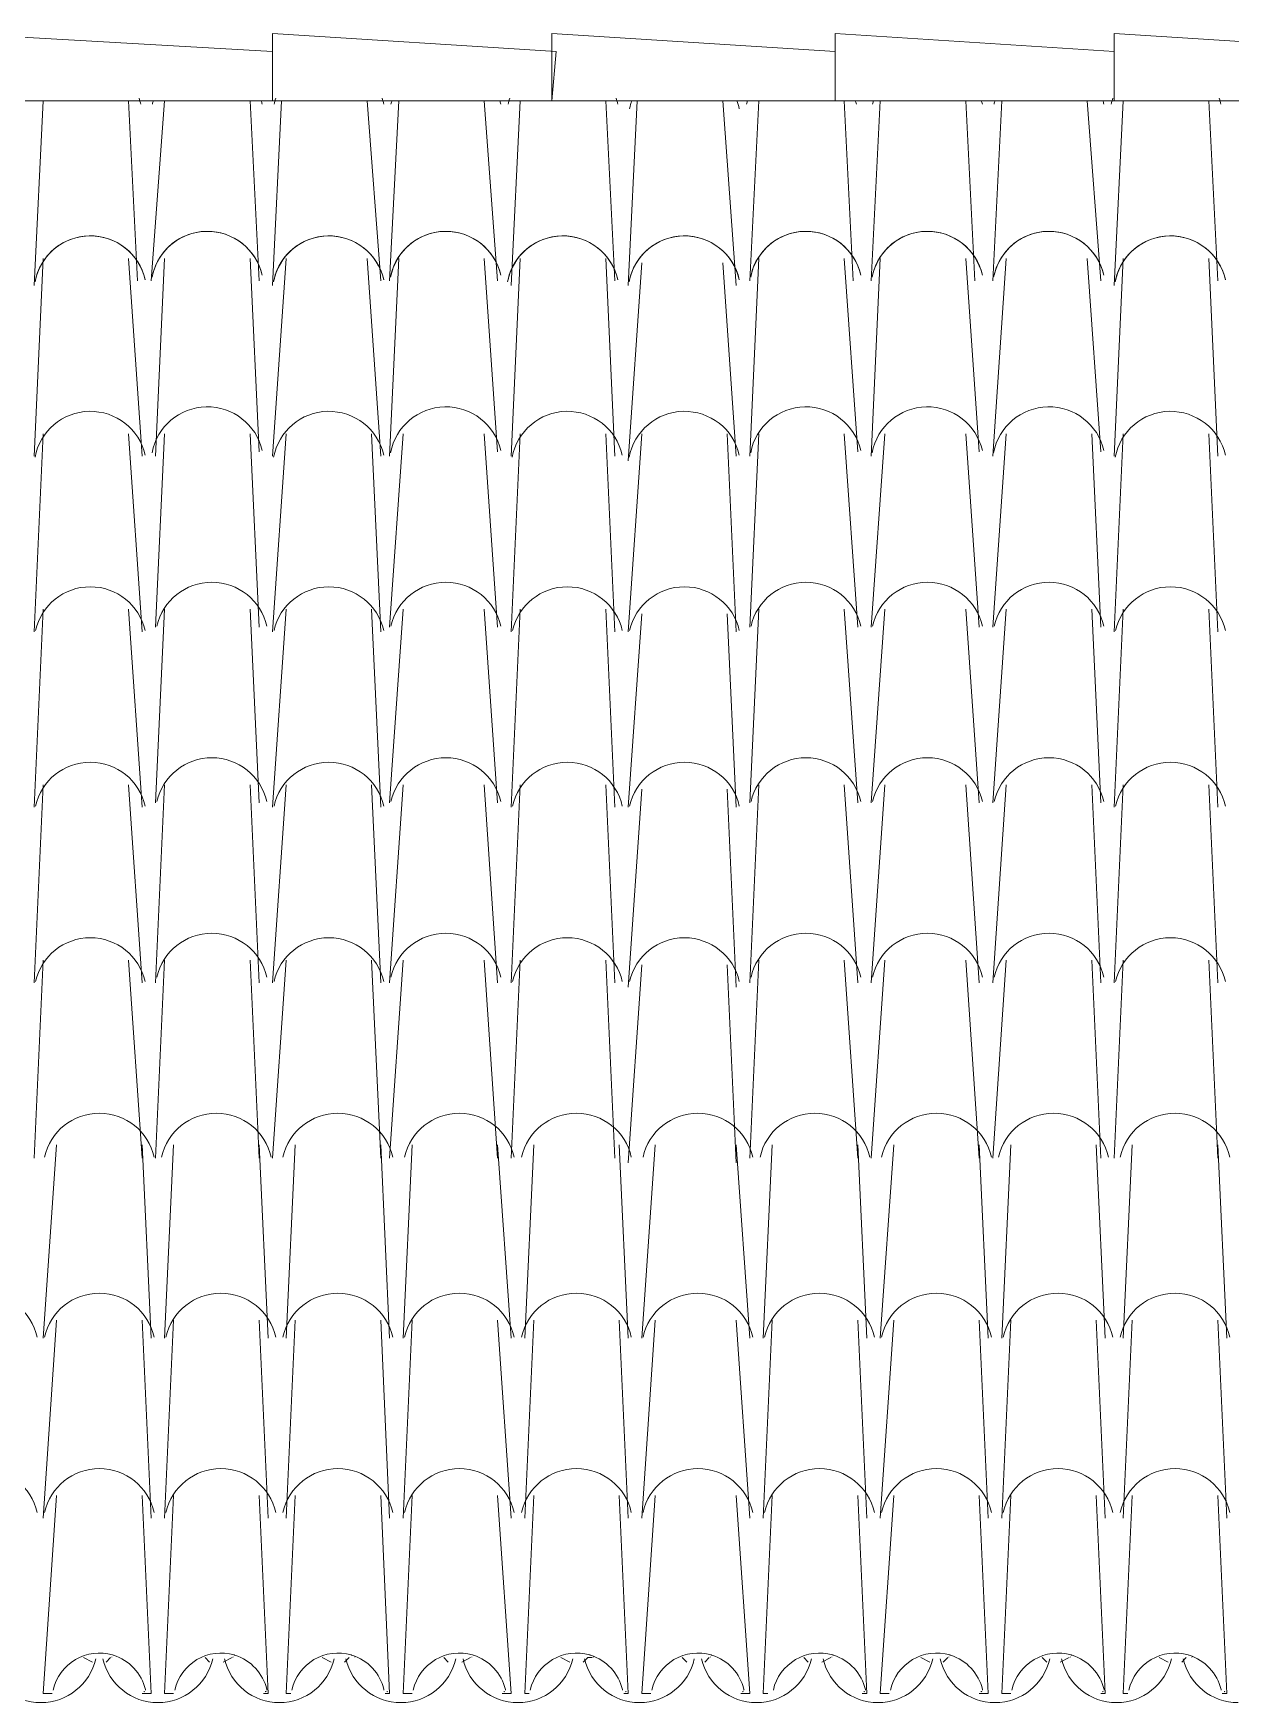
# Model space of a CAD drawing. Header units: millimetres. Extents: x -84160 to -61260, y -8771 to -3734.
# Drawn here: x -73826 to -72131, y -6098 to -3734 of the extents above; entities that cross this region are included whole.
import ezdxf

# ---------------------------------------------------------------- set-up
doc = ezdxf.new("R2010")
doc.units = ezdxf.units.MM
doc.layers.add('A-COB-___-___-EXI', color=250, linetype='Continuous', lineweight=25)

msp = doc.modelspace()

# ---------------------------------------------------------------- linework, layer by layer
at = {"layer": 'A-COB-___-___-EXI', "color": 28, "lineweight": 15}
for p, q in [((-73824.6, -4091), (-73811.9, -3829.7)), ((-73678.1, -4084.6), (-73690.8, -3829.7)), ((-73659, -4084.6), (-73639.9, -3829.7)), ((-73506, -4084.6), (-73518.8, -3829.7)), ((-73486.9, -4091), (-73474.2, -3829.7)), ((-73334, -4084.6), (-73353.1, -3829.7)), ((-73321.3, -4084.6), (-73308.5, -3829.7)), ((-73168.4, -4084.6), (-73187.5, -3829.7)), ((-73149.2, -4091), (-73136.5, -3829.7)), ((-73002.7, -4084.6), (-73015.4, -3829.7)), ((-72983.6, -4091), (-72970.8, -3829.7)), ((-72830.7, -4091), (-72849.8, -3829.7)), ((-72811.5, -4084.6), (-72798.8, -3829.7)), ((-72665, -4084.6), (-72677.7, -3829.7)), ((-72639.5, -4084.6), (-72626.8, -3829.7)), ((-72493, -4084.6), (-72505.7, -3829.7)), ((-72467.5, -4084.6), (-72454.7, -3829.7)), ((-72314.6, -4084.6), (-72333.7, -3829.7)), ((-72295.4, -4091), (-72282.7, -3829.7)), ((-72148.9, -4084.6), (-72161.6, -3829.7)), ((-73824.6, -4333.1), (-73811.9, -4052.8)), ((-73671.7, -4333.1), (-73690.8, -4052.8)), ((-73652.6, -4333.1), (-73639.9, -4052.8)), ((-73506, -4326.7), (-73518.8, -4052.8)), ((-73486.9, -4333.1), (-73467.8, -4052.8)), ((-73334, -4333.1), (-73353.1, -4052.8)), ((-73321.3, -4333.1), (-73308.5, -4052.8)), ((-73168.4, -4326.7), (-73187.5, -4052.8)), ((-73149.2, -4333.1), (-73136.5, -4052.8)), ((-73002.7, -4333.1), (-73015.4, -4052.8)), ((-72983.6, -4339.5), (-72964.5, -4059.1)), ((-72830.7, -4333.1), (-72849.8, -4059.1)), ((-72811.5, -4333.1), (-72798.8, -4052.8)), ((-72658.6, -4326.7), (-72677.7, -4052.8)), ((-72639.5, -4333.1), (-72626.8, -4052.8)), ((-72486.6, -4326.7), (-72505.7, -4052.8)), ((-72467.5, -4333.1), (-72448.4, -4052.8)), ((-72314.6, -4326.7), (-72333.7, -4052.8)), ((-72295.4, -4333.1), (-72282.7, -4052.8)), ((-72148.9, -4333.1), (-72161.6, -4052.8)), ((-73824.6, -4581.6), (-73811.9, -4301.2)), ((-73671.7, -4581.6), (-73690.8, -4301.2)), ((-73652.6, -4575.2), (-73639.9, -4301.2)), ((-73506, -4575.2), (-73518.8, -4301.2)), ((-73486.9, -4581.6), (-73467.8, -4301.2)), ((-73334, -4581.6), (-73346.8, -4301.2)), ((-73321.3, -4575.2), (-73302.2, -4301.2)), ((-73168.4, -4575.2), (-73187.5, -4301.2)), ((-73149.2, -4581.6), (-73136.5, -4301.2)), ((-73002.7, -4581.6), (-73015.4, -4301.2)), ((-72983.6, -4581.6), (-72964.5, -4301.2)), ((-72830.7, -4581.6), (-72843.4, -4301.2)), ((-72811.5, -4575.2), (-72798.8, -4301.2)), ((-72658.6, -4575.2), (-72677.7, -4301.2)), ((-72639.5, -4575.2), (-72620.4, -4301.2)), ((-72486.6, -4575.2), (-72505.7, -4301.2)), ((-72467.5, -4575.2), (-72448.4, -4301.2)), ((-72314.6, -4575.2), (-72327.3, -4301.2)), ((-72295.4, -4581.6), (-72282.7, -4301.2)), ((-72148.9, -4581.6), (-72161.6, -4301.2)), ((-73824.6, -4830.1), (-73811.9, -4549.7)), ((-73671.7, -4830.1), (-73690.8, -4549.7)), ((-73652.6, -4823.7), (-73639.9, -4549.7)), ((-73506, -4823.7), (-73518.8, -4549.7)), ((-73486.9, -4830.1), (-73467.8, -4549.7)), ((-73334, -4830.1), (-73346.8, -4549.7)), ((-73321.3, -4823.7), (-73302.2, -4549.7)), ((-73168.4, -4823.7), (-73187.5, -4549.7)), ((-73149.2, -4830.1), (-73136.5, -4549.7)), ((-73002.7, -4830.1), (-73015.4, -4549.7)), ((-72983.6, -4830.1), (-72964.5, -4556.1)), ((-72830.7, -4830.1), (-72843.4, -4556.1)), ((-72811.5, -4823.7), (-72798.8, -4549.7)), ((-72658.6, -4823.7), (-72677.7, -4549.7)), ((-72639.5, -4823.7), (-72620.4, -4549.7)), ((-72486.6, -4823.7), (-72505.7, -4549.7)), ((-72467.5, -4823.7), (-72448.4, -4549.7)), ((-72314.6, -4823.7), (-72327.3, -4549.7)), ((-72295.4, -4830.1), (-72282.7, -4549.7)), ((-72148.9, -4830.1), (-72161.6, -4549.7)), ((-73824.6, -5078.6), (-73811.9, -4798.2)), ((-73671.7, -5078.6), (-73690.8, -4798.2)), ((-73652.6, -5078.6), (-73639.9, -4798.2)), ((-73506, -5078.6), (-73518.8, -4798.2)), ((-73486.9, -5078.6), (-73467.8, -4798.2)), ((-73334, -5078.6), (-73346.8, -4798.2)), ((-73321.3, -5078.6), (-73302.2, -4798.2)), ((-73168.4, -5078.6), (-73187.5, -4798.2)), ((-73149.2, -5078.6), (-73136.5, -4798.2)), ((-73002.7, -5078.6), (-73015.4, -4798.2)), ((-72811.5, -5078.6), (-72798.8, -4798.2)), ((-72658.6, -5078.6), (-72677.7, -4798.2)), ((-72639.5, -5078.6), (-72620.4, -4798.2)), ((-72486.6, -5078.6), (-72505.7, -4798.2)), ((-72467.5, -5078.6), (-72448.4, -4798.2)), ((-72314.6, -5078.6), (-72327.3, -4798.2)), ((-72295.4, -5078.6), (-72282.7, -4798.2)), ((-72148.9, -5078.6), (-72161.6, -4798.2)), ((-72983.6, -5085), (-72964.5, -4804.6)), ((-72830.7, -5085), (-72843.4, -4804.6)), ((-73824.6, -5327.1), (-73811.9, -5046.7)), ((-73671.7, -5327.1), (-73690.8, -5046.7)), ((-73652.6, -5327.1), (-73639.9, -5046.7)), ((-73506, -5327.1), (-73518.8, -5046.7)), ((-73486.9, -5327.1), (-73467.8, -5046.7)), ((-73334, -5327.1), (-73346.8, -5046.7)), ((-73321.3, -5327.1), (-73302.2, -5046.7)), ((-73168.4, -5327.1), (-73187.5, -5046.7)), ((-73149.2, -5327.1), (-73136.5, -5046.7)), ((-73002.7, -5327.1), (-73015.4, -5046.7)), ((-72983.6, -5333.4), (-72964.5, -5053.1)), ((-72830.7, -5333.4), (-72843.4, -5053.1)), ((-72811.5, -5327.1), (-72798.8, -5046.7)), ((-72658.6, -5327.1), (-72677.7, -5046.7)), ((-72639.5, -5327.1), (-72620.4, -5046.7)), ((-72486.6, -5327.1), (-72505.7, -5046.7)), ((-72467.5, -5327.1), (-72448.4, -5046.7)), ((-72314.6, -5327.1), (-72327.3, -5046.7)), ((-72295.4, -5327.1), (-72282.7, -5046.7)), ((-72148.9, -5327.1), (-72161.6, -5046.7)), ((-73811.9, -5581.9), (-73792.8, -5308)), ((-73659, -5581.9), (-73671.7, -5308)), ((-73639.9, -5581.9), (-73627.1, -5308)), ((-73493.3, -5581.9), (-73506, -5308)), ((-73467.8, -5581.9), (-73455.1, -5308)), ((-73321.3, -5581.9), (-73334, -5308)), ((-73302.2, -5581.9), (-73289.4, -5308)), ((-73149.2, -5581.9), (-73168.4, -5308)), ((-73130.1, -5581.9), (-73117.4, -5308)), ((-72983.6, -5581.9), (-72996.3, -5308)), ((-72964.5, -5581.9), (-72945.3, -5308)), ((-72811.5, -5581.9), (-72830.7, -5308)), ((-72792.4, -5581.9), (-72779.7, -5308)), ((-72645.9, -5581.9), (-72658.6, -5308)), ((-72626.8, -5581.9), (-72607.7, -5308)), ((-72473.8, -5581.9), (-72486.6, -5308)), ((-72454.7, -5581.9), (-72442, -5308)), ((-72308.2, -5581.9), (-72320.9, -5308)), ((-72282.7, -5581.9), (-72270, -5308)), ((-72136.2, -5581.9), (-72148.9, -5308)), ((-73811.9, -5836.8), (-73792.8, -5556.4)), ((-73659, -5836.8), (-73671.7, -5556.4)), ((-73639.9, -5836.8), (-73627.1, -5556.4)), ((-73493.3, -5836.8), (-73506, -5556.4)), ((-73467.8, -5836.8), (-73455.1, -5556.4)), ((-73321.3, -5836.8), (-73334, -5556.4)), ((-73302.2, -5836.8), (-73289.4, -5556.4)), ((-73149.2, -5836.8), (-73168.4, -5556.4)), ((-73130.1, -5836.8), (-73117.4, -5556.4)), ((-72983.6, -5836.8), (-72996.3, -5556.4)), ((-72964.5, -5836.8), (-72945.3, -5556.4)), ((-72811.5, -5836.8), (-72830.7, -5556.4)), ((-72792.4, -5836.8), (-72779.7, -5556.4)), ((-72645.9, -5836.8), (-72658.6, -5556.4)), ((-72626.8, -5836.8), (-72607.7, -5556.4)), ((-72473.8, -5836.8), (-72486.6, -5556.4)), ((-72454.7, -5836.8), (-72442, -5556.4)), ((-72308.2, -5836.8), (-72320.9, -5556.4)), ((-72282.7, -5836.8), (-72270, -5556.4)), ((-72136.2, -5836.8), (-72148.9, -5556.4)), ((-73741.8, -6040.7), (-73754.5, -6034.3)), ((-73716.3, -6034.3), (-73722.7, -6040.7)), ((-73576.1, -6040.7), (-73582.5, -6034.3)), ((-73544.3, -6034.3), (-73557, -6040.7)), ((-73404.1, -6040.7), (-73416.8, -6034.3)), ((-73378.6, -6034.3), (-73385, -6040.7)), ((-73238.4, -6040.7), (-73244.8, -6034.3)), ((-73206.6, -6034.3), (-73219.3, -6040.7)), ((-73066.4, -6040.7), (-73079.1, -6034.3)), ((-72900.7, -6040.7), (-72907.1, -6034.3)), ((-72868.9, -6034.3), (-72875.3, -6040.7)), ((-72728.7, -6040.7), (-72735.1, -6034.3)), ((-72696.9, -6034.3), (-72709.6, -6040.7)), ((-72556.7, -6040.7), (-72569.4, -6034.3)), ((-72531.2, -6034.3), (-72537.6, -6040.7)), ((-72391, -6040.7), (-72397.4, -6034.3)), ((-72359.2, -6034.3), (-72371.9, -6040.7)), ((-72219, -6040.7), (-72231.7, -6034.3)), ((-72193.5, -6034.3), (-72199.9, -6040.7))]:
    msp.add_line(p, q, dxfattribs=at)
at = {"layer": 'A-COB-___-___-EXI', "color": 28, "lineweight": 15, "flags": 128}
for points in [[(-75188.1, -3734.2), (-75175.4, -3829.7), (-69906.1, -3829.7), (-66605.6, -5295.2), (-66567.4, -5199.6), (-66962.4, -5065.8)], [(-73932.9, -3829.7), (-73932.9, -3734.2), (-73486.9, -3759.7)], [(-73486.9, -3829.7), (-73486.9, -3734.2), (-73085.5, -3759.7), (-73091.9, -3829.7), (-73091.9, -3734.2), (-72690.5, -3759.7)], [(-72690.5, -3829.7), (-72690.5, -3734.2), (-72295.4, -3759.7)], [(-72295.4, -3829.7), (-72295.4, -3734.2), (-71894, -3759.7)], [(-73799.1, -6085.3), (-73811.9, -6085.3), (-73792.8, -5804.9)], [(-73671.7, -5804.9), (-73659, -6085.3), (-73665.3, -6085.3), (-73671.7, -6085.3)], [(-73627.1, -6085.3), (-73639.9, -6085.3), (-73627.1, -5804.9)], [(-73499.7, -6085.3), (-73493.3, -6085.3), (-73506, -5804.9)], [(-73461.4, -6085.3), (-73467.8, -6085.3), (-73455.1, -5804.9)], [(-73327.6, -6085.3), (-73321.3, -6085.3), (-73334, -5804.9)], [(-73289.4, -6085.3), (-73302.2, -6085.3), (-73289.4, -5804.9)], [(-73162, -6085.3), (-73149.2, -6085.3), (-73168.4, -5804.9)], [(-73123.7, -6085.3), (-73130.1, -6085.3), (-73117.4, -5804.9)], [(-72989.9, -6085.3), (-72983.6, -6085.3), (-72996.3, -5804.9)], [(-72951.7, -6085.3), (-72964.5, -6085.3), (-72945.3, -5804.9)], [(-72824.3, -6085.3), (-72811.5, -6085.3), (-72830.7, -5804.9)], [(-72786.1, -6085.3), (-72792.4, -6085.3), (-72779.7, -5804.9)], [(-72652.3, -6085.3), (-72645.9, -6085.3), (-72658.6, -5804.9)], [(-72614, -6085.3), (-72626.8, -6085.3), (-72607.7, -5804.9)], [(-72486.6, -5804.9), (-72473.8, -6085.3), (-72480.2, -6085.3), (-72486.6, -6085.3)], [(-72442, -6085.3), (-72454.7, -6085.3), (-72442, -5804.9)], [(-72314.6, -6085.3), (-72308.2, -6085.3), (-72320.9, -5804.9)], [(-72276.3, -6085.3), (-72282.7, -6085.3), (-72270, -5804.9)], [(-72142.5, -6085.3), (-72136.2, -6085.3), (-72148.9, -5804.9)], [(-73034.5, -6034.3), (-73040.9, -6034.3), (-73047.3, -6040.7)]]:
    msp.add_lwpolyline(points, dxfattribs=at)
at = {"layer": 'A-COB-___-___-EXI', "color": 18, "lineweight": 9}
for points in [[(-73673.7, -3834.5), (-73674.3, -3831.6), (-73675.2, -3828.9), (-73676.1, -3826.1)], [(-73655.7, -3829.2), (-73656.2, -3830.9), (-73656.7, -3832.7), (-73657.1, -3834.5)], [(-73501.7, -3834.5), (-73502.1, -3832.7), (-73502.6, -3830.9), (-73503.1, -3829.2)], [(-73482.5, -3826.1), (-73483.5, -3828.9), (-73484.3, -3831.6), (-73485, -3834.5)], [(-73329.6, -3834.5), (-73330.2, -3831.6), (-73331.1, -3828.9), (-73332, -3826.1)], [(-73318, -3829.2), (-73318.5, -3830.9), (-73319, -3832.7), (-73319.4, -3834.5)], [(-73164, -3834.5), (-73164.4, -3832.7), (-73164.9, -3830.9), (-73165.4, -3829.2)], [(-73151.2, -3826.1), (-73152.2, -3828.9), (-73153, -3831.6), (-73153.7, -3834.5)], [(-72998.3, -3834.5), (-72998.9, -3831.6), (-72999.8, -3828.9), (-73000.7, -3826.1)], [(-72978.1, -3829.2), (-72979.6, -3833), (-72980.8, -3836.9), (-72981.7, -3840.9)], [(-72826.3, -3840.9), (-72827.2, -3836.9), (-72828.4, -3833), (-72829.9, -3829.2)], [(-72814.6, -3829.2), (-72815.1, -3830.9), (-72815.6, -3832.7), (-72816, -3834.5)], [(-72660.6, -3834.5), (-72661, -3832.7), (-72661.5, -3830.9), (-72662, -3829.2)], [(-72636.2, -3829.2), (-72636.7, -3830.9), (-72637.2, -3832.7), (-72637.6, -3834.5)], [(-72482.2, -3834.5), (-72482.6, -3832.7), (-72483.1, -3830.9), (-72483.6, -3829.2)], [(-72464.2, -3829.2), (-72464.7, -3830.9), (-72465.2, -3832.7), (-72465.6, -3834.5)], [(-72310.2, -3834.5), (-72310.6, -3832.7), (-72311.1, -3830.9), (-72311.6, -3829.2)], [(-72297.4, -3826.1), (-72298.4, -3828.9), (-72299.2, -3831.6), (-72299.9, -3834.5)], [(-72144.5, -3834.5), (-72145.1, -3831.6), (-72146, -3828.9), (-72146.9, -3826.1)], [(-73581, -4014.5), (-73618.7, -4015.3), (-73650.7, -4042.5), (-73657.7, -4079.6)], [(-73579.3, -4014.5), (-73616.7, -4014.5), (-73648.9, -4040.3), (-73657.1, -4076.7)], [(-73501.7, -4076.5), (-73510.1, -4039.6), (-73543.2, -4013.8), (-73581, -4014.5)], [(-73501.7, -4076.7), (-73509.8, -4040.3), (-73542.1, -4014.5), (-73579.3, -4014.5)], [(-73243.3, -4014.5), (-73281.1, -4015.3), (-73313, -4042.5), (-73320, -4079.6)], [(-73241.6, -4014.5), (-73279, -4014.5), (-73311.2, -4040.3), (-73319.4, -4076.7)], [(-73164, -4076.5), (-73172.4, -4039.6), (-73205.5, -4013.8), (-73243.3, -4014.5)], [(-73164, -4076.7), (-73172.1, -4040.3), (-73204.4, -4014.5), (-73241.6, -4014.5)], [(-72733.6, -4014.5), (-72771.3, -4015.3), (-72803.3, -4042.5), (-72810.2, -4079.6)], [(-72731.9, -4014.5), (-72769.2, -4014.5), (-72801.5, -4040.3), (-72809.7, -4076.7)], [(-72654.2, -4076.5), (-72662.7, -4039.6), (-72695.8, -4013.8), (-72733.6, -4014.5)], [(-72654.2, -4076.7), (-72662.4, -4040.3), (-72694.7, -4014.5), (-72731.9, -4014.5)], [(-72561.5, -4014.5), (-72599.3, -4015.3), (-72631.3, -4042.5), (-72638.2, -4079.6)], [(-72559.9, -4014.5), (-72597.2, -4014.5), (-72629.5, -4040.3), (-72637.6, -4076.7)], [(-72482.2, -4076.5), (-72490.7, -4039.6), (-72523.7, -4013.8), (-72561.5, -4014.5)], [(-72482.2, -4076.7), (-72490.4, -4040.3), (-72522.6, -4014.5), (-72559.9, -4014.5)], [(-72389.5, -4014.5), (-72427.3, -4015.3), (-72459.2, -4042.5), (-72466.2, -4079.6)], [(-72387.8, -4014.5), (-72425.2, -4014.5), (-72457.4, -4040.3), (-72465.6, -4076.7)], [(-72310.2, -4076.5), (-72318.6, -4039.6), (-72351.7, -4013.8), (-72389.5, -4014.5)], [(-72310.2, -4076.7), (-72318.3, -4040.3), (-72350.6, -4014.5), (-72387.8, -4014.5)], [(-73746.7, -4020.9), (-73784.4, -4021.7), (-73816.4, -4048.9), (-73823.3, -4086)], [(-73745, -4020.9), (-73782.3, -4020.9), (-73814.6, -4046.7), (-73822.7, -4083)], [(-73667.3, -4082.8), (-73675.8, -4046), (-73708.8, -4020.2), (-73746.7, -4020.9)], [(-73667.3, -4083), (-73675.5, -4046.7), (-73707.7, -4020.9), (-73745, -4020.9)], [(-73409, -4020.9), (-73446.7, -4021.7), (-73478.7, -4048.9), (-73485.6, -4086)], [(-73407.3, -4020.9), (-73444.6, -4020.9), (-73476.9, -4046.7), (-73485, -4083)], [(-73329.6, -4082.8), (-73338.1, -4046), (-73371.1, -4020.2), (-73409, -4020.9)], [(-73329.6, -4083), (-73337.8, -4046.7), (-73370, -4020.9), (-73407.3, -4020.9)], [(-73077.6, -4020.9), (-73115.4, -4021.7), (-73147.3, -4048.9), (-73154.3, -4086)], [(-73076, -4020.9), (-73113.3, -4020.9), (-73145.6, -4046.7), (-73153.7, -4083)], [(-72998.3, -4082.8), (-73006.8, -4046), (-73039.8, -4020.2), (-73077.6, -4020.9)], [(-72998.3, -4083), (-73006.5, -4046.7), (-73038.7, -4020.9), (-73076, -4020.9)], [(-72905.6, -4020.9), (-72943.4, -4021.7), (-72975.3, -4048.9), (-72982.3, -4086)], [(-72903.9, -4020.9), (-72941.3, -4020.9), (-72973.5, -4046.7), (-72981.7, -4083)], [(-72826.3, -4082.8), (-72834.7, -4046), (-72867.8, -4020.2), (-72905.6, -4020.9)], [(-72826.3, -4083), (-72834.4, -4046.7), (-72866.7, -4020.9), (-72903.9, -4020.9)], [(-72217.5, -4020.9), (-72255.2, -4021.7), (-72287.2, -4048.9), (-72294.1, -4086)], [(-72215.8, -4020.9), (-72253.1, -4020.9), (-72285.4, -4046.7), (-72293.6, -4083)], [(-72138.1, -4082.8), (-72146.6, -4046), (-72179.7, -4020.2), (-72217.5, -4020.9)], [(-72138.1, -4083), (-72146.3, -4046.7), (-72178.6, -4020.9), (-72215.8, -4020.9)], [(-73746.7, -4269.4), (-73784.4, -4270.2), (-73816.4, -4297.4), (-73823.3, -4334.5)], [(-73667.3, -4331.3), (-73675.8, -4294.5), (-73708.8, -4268.7), (-73746.7, -4269.4)], [(-73581, -4263), (-73618.7, -4263.8), (-73650.7, -4291), (-73657.7, -4328.1)], [(-73501.7, -4324.9), (-73510.1, -4288.1), (-73543.2, -4262.3), (-73581, -4263)], [(-73409, -4269.4), (-73446.7, -4270.2), (-73478.7, -4297.4), (-73485.6, -4334.5)], [(-73329.6, -4331.3), (-73338.1, -4294.5), (-73371.1, -4268.7), (-73409, -4269.4)], [(-73243.3, -4263), (-73281.1, -4263.8), (-73313, -4291), (-73320, -4328.1)], [(-73164, -4324.9), (-73172.4, -4288.1), (-73205.5, -4262.3), (-73243.3, -4263)], [(-73071.3, -4269.4), (-73109, -4270.2), (-73141, -4297.4), (-73147.9, -4334.5)], [(-72991.9, -4331.3), (-73000.4, -4294.5), (-73033.5, -4268.7), (-73071.3, -4269.4)], [(-72905.6, -4269.4), (-72943.4, -4270.2), (-72975.3, -4297.4), (-72982.3, -4334.5)], [(-72826.3, -4331.3), (-72834.7, -4294.5), (-72867.8, -4268.7), (-72905.6, -4269.4)], [(-72733.6, -4263), (-72771.3, -4263.8), (-72803.3, -4291), (-72810.2, -4328.1)], [(-72654.2, -4324.9), (-72662.7, -4288.1), (-72695.8, -4262.3), (-72733.6, -4263)], [(-72561.5, -4263), (-72599.3, -4263.8), (-72631.3, -4291), (-72638.2, -4328.1)], [(-72482.2, -4324.9), (-72490.7, -4288.1), (-72523.7, -4262.3), (-72561.5, -4263)], [(-72389.5, -4263), (-72427.3, -4263.8), (-72459.2, -4291), (-72466.2, -4328.1)], [(-72310.2, -4324.9), (-72318.6, -4288.1), (-72351.7, -4262.3), (-72389.5, -4263)], [(-72217.5, -4269.4), (-72255.2, -4270.2), (-72287.2, -4297.4), (-72294.1, -4334.5)], [(-72138.1, -4331.3), (-72146.6, -4294.5), (-72179.7, -4268.7), (-72217.5, -4269.4)], [(-73572.9, -4511.5), (-73610.3, -4511.5), (-73642.6, -4537.3), (-73650.7, -4573.6)], [(-73495.3, -4573.6), (-73503.4, -4537.3), (-73535.7, -4511.5), (-73572.9, -4511.5)], [(-73241.6, -4511.5), (-73279, -4511.5), (-73311.2, -4537.3), (-73319.4, -4573.6)], [(-73164, -4573.6), (-73172.1, -4537.3), (-73204.4, -4511.5), (-73241.6, -4511.5)], [(-72731.9, -4511.5), (-72769.2, -4511.5), (-72801.5, -4537.3), (-72809.7, -4573.6)], [(-72654.2, -4573.6), (-72662.4, -4537.3), (-72694.7, -4511.5), (-72731.9, -4511.5)], [(-72559.9, -4511.5), (-72597.2, -4511.5), (-72629.5, -4537.3), (-72637.6, -4573.6)], [(-72482.2, -4573.6), (-72490.4, -4537.3), (-72522.6, -4511.5), (-72559.9, -4511.5)], [(-72387.8, -4511.5), (-72425.2, -4511.5), (-72457.4, -4537.3), (-72465.6, -4573.6)], [(-72310.2, -4573.6), (-72318.3, -4537.3), (-72350.6, -4511.5), (-72387.8, -4511.5)], [(-73745, -4517.9), (-73782.3, -4517.9), (-73814.6, -4543.7), (-73822.7, -4580)], [(-73667.3, -4580), (-73675.5, -4543.7), (-73707.7, -4517.9), (-73745, -4517.9)], [(-73407.3, -4517.9), (-73444.6, -4517.9), (-73476.9, -4543.7), (-73485, -4580)], [(-73329.6, -4580), (-73337.8, -4543.7), (-73370, -4517.9), (-73407.3, -4517.9)], [(-73069.6, -4517.9), (-73106.9, -4517.9), (-73139.2, -4543.7), (-73147.3, -4580)], [(-72991.9, -4580), (-73000.1, -4543.7), (-73032.4, -4517.9), (-73069.6, -4517.9)], [(-72903.9, -4517.9), (-72941.3, -4517.9), (-72973.5, -4543.7), (-72981.7, -4580)], [(-72826.3, -4580), (-72834.4, -4543.7), (-72866.7, -4517.9), (-72903.9, -4517.9)], [(-72215.8, -4517.9), (-72253.1, -4517.9), (-72285.4, -4543.7), (-72293.6, -4580)], [(-72138.1, -4580), (-72146.3, -4543.7), (-72178.6, -4517.9), (-72215.8, -4517.9)], [(-73745, -4766.4), (-73782.3, -4766.4), (-73814.6, -4792.2), (-73822.7, -4828.5)], [(-73667.3, -4828.5), (-73675.5, -4792.2), (-73707.7, -4766.4), (-73745, -4766.4)], [(-73572.9, -4760), (-73610.3, -4760), (-73642.6, -4785.8), (-73650.7, -4822.1)], [(-73495.3, -4822.1), (-73503.4, -4785.8), (-73535.7, -4760), (-73572.9, -4760)], [(-73407.3, -4766.4), (-73444.6, -4766.4), (-73476.9, -4792.2), (-73485, -4828.5)], [(-73329.6, -4828.5), (-73337.8, -4792.2), (-73370, -4766.4), (-73407.3, -4766.4)], [(-73241.6, -4760), (-73279, -4760), (-73311.2, -4785.8), (-73319.4, -4822.1)], [(-73164, -4822.1), (-73172.1, -4785.8), (-73204.4, -4760), (-73241.6, -4760)], [(-73069.6, -4766.4), (-73106.9, -4766.4), (-73139.2, -4792.2), (-73147.3, -4828.5)], [(-72991.9, -4828.5), (-73000.1, -4792.2), (-73032.4, -4766.4), (-73069.6, -4766.4)], [(-72903.9, -4766.4), (-72941.3, -4766.4), (-72973.5, -4792.2), (-72981.7, -4828.5)], [(-72826.3, -4828.5), (-72834.4, -4792.2), (-72866.7, -4766.4), (-72903.9, -4766.4)], [(-72731.9, -4760), (-72769.2, -4760), (-72801.5, -4785.8), (-72809.7, -4822.1)], [(-72654.2, -4822.1), (-72662.4, -4785.8), (-72694.7, -4760), (-72731.9, -4760)], [(-72559.9, -4760), (-72597.2, -4760), (-72629.5, -4785.8), (-72637.6, -4822.1)], [(-72482.2, -4822.1), (-72490.4, -4785.8), (-72522.6, -4760), (-72559.9, -4760)], [(-72387.8, -4760), (-72425.2, -4760), (-72457.4, -4785.8), (-72465.6, -4822.1)], [(-72310.2, -4822.1), (-72318.3, -4785.8), (-72350.6, -4760), (-72387.8, -4760)], [(-72215.8, -4766.4), (-72253.1, -4766.4), (-72285.4, -4792.2), (-72293.6, -4828.5)], [(-72138.1, -4828.5), (-72146.3, -4792.2), (-72178.6, -4766.4), (-72215.8, -4766.4)], [(-73572.9, -5008.5), (-73610.3, -5008.5), (-73642.6, -5034.3), (-73650.7, -5070.6)], [(-73495.3, -5070.6), (-73503.4, -5034.3), (-73535.7, -5008.5), (-73572.9, -5008.5)], [(-73241.6, -5008.5), (-73279, -5008.5), (-73311.2, -5034.3), (-73319.4, -5070.6)], [(-73164, -5070.6), (-73172.1, -5034.3), (-73204.4, -5008.5), (-73241.6, -5008.5)], [(-72731.9, -5008.5), (-72769.2, -5008.5), (-72801.5, -5034.3), (-72809.7, -5070.6)], [(-72654.2, -5070.6), (-72662.4, -5034.3), (-72694.7, -5008.5), (-72731.9, -5008.5)], [(-72559.9, -5008.5), (-72597.2, -5008.5), (-72629.5, -5034.3), (-72637.6, -5070.6)], [(-72482.2, -5070.6), (-72490.4, -5034.3), (-72522.6, -5008.5), (-72559.9, -5008.5)], [(-72387.8, -5008.5), (-72425.2, -5008.5), (-72457.4, -5034.3), (-72465.6, -5070.6)], [(-72310.2, -5070.6), (-72318.3, -5034.3), (-72350.6, -5008.5), (-72387.8, -5008.5)], [(-73745, -5014.9), (-73782.3, -5014.9), (-73814.6, -5040.7), (-73822.7, -5077)], [(-73667.3, -5077), (-73675.5, -5040.7), (-73707.7, -5014.9), (-73745, -5014.9)], [(-73407.3, -5014.9), (-73444.6, -5014.9), (-73476.9, -5040.7), (-73485, -5077)], [(-73329.6, -5077), (-73337.8, -5040.7), (-73370, -5014.9), (-73407.3, -5014.9)], [(-73069.6, -5014.9), (-73106.9, -5014.9), (-73139.2, -5040.7), (-73147.3, -5077)], [(-72991.9, -5077), (-73000.1, -5040.7), (-73032.4, -5014.9), (-73069.6, -5014.9)], [(-72903.9, -5014.9), (-72941.3, -5014.9), (-72973.5, -5040.7), (-72981.7, -5077)], [(-72826.3, -5077), (-72834.4, -5040.7), (-72866.7, -5014.9), (-72903.9, -5014.9)], [(-72215.8, -5014.9), (-72253.1, -5014.9), (-72285.4, -5040.7), (-72293.6, -5077)], [(-72138.1, -5077), (-72146.3, -5040.7), (-72178.6, -5014.9), (-72215.8, -5014.9)], [(-73732.2, -5263.4), (-73769.6, -5263.4), (-73801.8, -5289.1), (-73810, -5325.5)], [(-73654.6, -5325.5), (-73662.7, -5289.1), (-73695, -5263.4), (-73732.2, -5263.4)], [(-73566.6, -5263.4), (-73603.9, -5263.4), (-73636.2, -5289.1), (-73644.3, -5325.5)], [(-73488.9, -5325.5), (-73497.1, -5289.1), (-73529.3, -5263.4), (-73566.6, -5263.4)], [(-73394.5, -5263.4), (-73431.9, -5263.4), (-73464.1, -5289.1), (-73472.3, -5325.5)], [(-73316.9, -5325.5), (-73325, -5289.1), (-73357.3, -5263.4), (-73394.5, -5263.4)], [(-73222.5, -5263.4), (-73259.8, -5263.4), (-73292.1, -5289.1), (-73300.3, -5325.5)], [(-73144.9, -5325.5), (-73153, -5289.1), (-73185.3, -5263.4), (-73222.5, -5263.4)], [(-73056.8, -5263.4), (-73094.2, -5263.4), (-73126.5, -5289.1), (-73134.6, -5325.5)], [(-72979.2, -5325.5), (-72987.3, -5289.1), (-73019.6, -5263.4), (-73056.8, -5263.4)], [(-72884.8, -5263.4), (-72922.2, -5263.4), (-72954.4, -5289.1), (-72962.6, -5325.5)], [(-72807.2, -5325.5), (-72815.3, -5289.1), (-72847.6, -5263.4), (-72884.8, -5263.4)], [(-72719.2, -5263.4), (-72756.5, -5263.4), (-72788.8, -5289.1), (-72796.9, -5325.5)], [(-72641.5, -5325.5), (-72649.7, -5289.1), (-72681.9, -5263.4), (-72719.2, -5263.4)], [(-72547.1, -5263.4), (-72584.5, -5263.4), (-72616.7, -5289.1), (-72624.9, -5325.5)], [(-72469.5, -5325.5), (-72477.6, -5289.1), (-72509.9, -5263.4), (-72547.1, -5263.4)], [(-72381.5, -5263.4), (-72418.8, -5263.4), (-72451.1, -5289.1), (-72459.2, -5325.5)], [(-72303.8, -5325.5), (-72312, -5289.1), (-72344.2, -5263.4), (-72381.5, -5263.4)], [(-72209.4, -5263.4), (-72246.8, -5263.4), (-72279, -5289.1), (-72287.2, -5325.5)], [(-72131.8, -5325.5), (-72139.9, -5289.1), (-72172.2, -5263.4), (-72209.4, -5263.4)], [(-73820.2, -5580.4), (-73828.4, -5544), (-73860.7, -5518.2), (-73897.9, -5518.2)], [(-73732.2, -5518.2), (-73769.6, -5518.2), (-73801.8, -5544), (-73810, -5580.4)], [(-73654.6, -5580.4), (-73662.7, -5544), (-73695, -5518.2), (-73732.2, -5518.2)], [(-73560.2, -5518.2), (-73597.5, -5518.2), (-73629.8, -5544), (-73638, -5580.4)], [(-73482.5, -5580.4), (-73490.7, -5544), (-73523, -5518.2), (-73560.2, -5518.2)], [(-73394.5, -5518.2), (-73431.9, -5518.2), (-73464.1, -5544), (-73472.3, -5580.4)], [(-73316.9, -5580.4), (-73325, -5544), (-73357.3, -5518.2), (-73394.5, -5518.2)], [(-73222.5, -5518.2), (-73259.8, -5518.2), (-73292.1, -5544), (-73300.3, -5580.4)], [(-73144.9, -5580.4), (-73153, -5544), (-73185.3, -5518.2), (-73222.5, -5518.2)], [(-73056.8, -5518.2), (-73094.2, -5518.2), (-73126.5, -5544), (-73134.6, -5580.4)], [(-72979.2, -5580.4), (-72987.3, -5544), (-73019.6, -5518.2), (-73056.8, -5518.2)], [(-72884.8, -5518.2), (-72922.2, -5518.2), (-72954.4, -5544), (-72962.6, -5580.4)], [(-72807.2, -5580.4), (-72815.3, -5544), (-72847.6, -5518.2), (-72884.8, -5518.2)], [(-72712.8, -5518.2), (-72750.1, -5518.2), (-72782.4, -5544), (-72790.5, -5580.4)], [(-72635.1, -5580.4), (-72643.3, -5544), (-72675.5, -5518.2), (-72712.8, -5518.2)], [(-72547.1, -5518.2), (-72584.5, -5518.2), (-72616.7, -5544), (-72624.9, -5580.4)], [(-72469.5, -5580.4), (-72477.6, -5544), (-72509.9, -5518.2), (-72547.1, -5518.2)], [(-72375.1, -5518.2), (-72412.4, -5518.2), (-72444.7, -5544), (-72452.8, -5580.4)], [(-72297.4, -5580.4), (-72305.6, -5544), (-72337.9, -5518.2), (-72375.1, -5518.2)], [(-72209.4, -5518.2), (-72246.8, -5518.2), (-72279, -5544), (-72287.2, -5580.4)], [(-72131.8, -5580.4), (-72139.9, -5544), (-72172.2, -5518.2), (-72209.4, -5518.2)], [(-73820.2, -5828.8), (-73828.4, -5792.5), (-73860.7, -5766.7), (-73897.9, -5766.7)], [(-73732.2, -5766.7), (-73769.6, -5766.7), (-73801.8, -5792.5), (-73810, -5828.8)], [(-73654.6, -5828.8), (-73662.7, -5792.5), (-73695, -5766.7), (-73732.2, -5766.7)], [(-73560.2, -5766.7), (-73597.5, -5766.7), (-73629.8, -5792.5), (-73638, -5828.8)], [(-73482.5, -5828.8), (-73490.7, -5792.5), (-73523, -5766.7), (-73560.2, -5766.7)], [(-73394.5, -5766.7), (-73431.9, -5766.7), (-73464.1, -5792.5), (-73472.3, -5828.8)], [(-73316.9, -5828.8), (-73325, -5792.5), (-73357.3, -5766.7), (-73394.5, -5766.7)], [(-73222.5, -5766.7), (-73259.8, -5766.7), (-73292.1, -5792.5), (-73300.3, -5828.8)], [(-73144.9, -5828.8), (-73153, -5792.5), (-73185.3, -5766.7), (-73222.5, -5766.7)], [(-73056.8, -5766.7), (-73094.2, -5766.7), (-73126.5, -5792.5), (-73134.6, -5828.8)], [(-72979.2, -5828.8), (-72987.3, -5792.5), (-73019.6, -5766.7), (-73056.8, -5766.7)], [(-72884.8, -5766.7), (-72922.2, -5766.7), (-72954.4, -5792.5), (-72962.6, -5828.8)], [(-72807.2, -5828.8), (-72815.3, -5792.5), (-72847.6, -5766.7), (-72884.8, -5766.7)], [(-72712.8, -5766.7), (-72750.1, -5766.7), (-72782.4, -5792.5), (-72790.5, -5828.8)], [(-72635.1, -5828.8), (-72643.3, -5792.5), (-72675.5, -5766.7), (-72712.8, -5766.7)], [(-72547.1, -5766.7), (-72584.5, -5766.7), (-72616.7, -5792.5), (-72624.9, -5828.8)], [(-72469.5, -5828.8), (-72477.6, -5792.5), (-72509.9, -5766.7), (-72547.1, -5766.7)], [(-72375.1, -5766.7), (-72412.4, -5766.7), (-72444.7, -5792.5), (-72452.8, -5828.8)], [(-72297.4, -5828.8), (-72305.6, -5792.5), (-72337.9, -5766.7), (-72375.1, -5766.7)], [(-72209.4, -5766.7), (-72246.8, -5766.7), (-72279, -5792.5), (-72287.2, -5828.8)], [(-72131.8, -5828.8), (-72139.9, -5792.5), (-72172.2, -5766.7), (-72209.4, -5766.7)], [(-73713.5, -6030.6), (-73731.2, -6025.4), (-73750.4, -6027.8), (-73766.2, -6037.2)], [(-73541.5, -6030.6), (-73559.2, -6025.4), (-73578.3, -6027.8), (-73594.2, -6037.2)], [(-73375.8, -6030.6), (-73393.5, -6025.4), (-73412.7, -6027.8), (-73428.5, -6037.2)], [(-73203.8, -6030.6), (-73221.5, -6025.4), (-73240.6, -6027.8), (-73256.5, -6037.2)], [(-73038.1, -6030.6), (-73055.9, -6025.4), (-73075, -6027.8), (-73090.8, -6037.2)], [(-72866.1, -6030.6), (-72883.8, -6025.4), (-72902.9, -6027.8), (-72918.8, -6037.2)], [(-72694.1, -6030.6), (-72711.8, -6025.4), (-72730.9, -6027.8), (-72746.7, -6037.2)], [(-72528.4, -6030.6), (-72546.1, -6025.4), (-72565.2, -6027.8), (-72581.1, -6037.2)], [(-72356.4, -6030.6), (-72374.1, -6025.4), (-72393.2, -6027.8), (-72409, -6037.2)], [(-72190.7, -6030.6), (-72208.4, -6025.4), (-72227.5, -6027.8), (-72243.4, -6037.2)], [(-73892.8, -6035.9), (-73884.7, -6072.2), (-73852.4, -6098), (-73815.1, -6098)], [(-73815.1, -6098), (-73777.8, -6098), (-73745.6, -6072.2), (-73737.4, -6035.9)], [(-73766.2, -6037.2), (-73782.1, -6046.6), (-73793.5, -6062.1), (-73797.6, -6080.2)], [(-73727.2, -6035.9), (-73719, -6072.2), (-73686.7, -6098), (-73649.4, -6098)], [(-73714.7, -6033.1), (-73714.7, -6033.2), (-73714.6, -6033.4), (-73714.6, -6033.6)], [(-73712.4, -6030.9), (-73712.7, -6030.8), (-73713.1, -6030.7), (-73713.5, -6030.6)], [(-73667.1, -6079.6), (-73672.5, -6056.5), (-73689.7, -6038), (-73712.4, -6030.9)], [(-73649.4, -6098), (-73612.2, -6098), (-73579.9, -6072.2), (-73571.8, -6035.9)], [(-73594.2, -6037.2), (-73610.1, -6046.6), (-73621.4, -6062.1), (-73625.5, -6080.2)], [(-73555.1, -6035.9), (-73547, -6072.2), (-73514.7, -6098), (-73477.4, -6098)], [(-73542.7, -6033.1), (-73542.7, -6033.2), (-73542.6, -6033.4), (-73542.6, -6033.6)], [(-73540.4, -6030.9), (-73540.7, -6030.8), (-73541.1, -6030.7), (-73541.5, -6030.6)], [(-73495.1, -6079.6), (-73500.5, -6056.5), (-73517.7, -6038), (-73540.4, -6030.9)], [(-73477.4, -6098), (-73440.1, -6098), (-73407.9, -6072.2), (-73399.7, -6035.9)], [(-73428.5, -6037.2), (-73444.4, -6046.6), (-73455.8, -6062.1), (-73459.9, -6080.2)], [(-73383.1, -6035.9), (-73374.9, -6072.2), (-73342.7, -6098), (-73305.3, -6098)], [(-73374.7, -6030.9), (-73375, -6030.8), (-73375.4, -6030.7), (-73375.8, -6030.6)], [(-73329.4, -6079.6), (-73334.8, -6056.5), (-73352, -6038), (-73374.7, -6030.9)], [(-73370.7, -6033.1), (-73370.7, -6033.2), (-73370.6, -6033.4), (-73370.6, -6033.6)], [(-73305.3, -6098), (-73268.1, -6098), (-73235.8, -6072.2), (-73227.7, -6035.9)], [(-73256.5, -6037.2), (-73272.4, -6046.6), (-73283.7, -6062.1), (-73287.8, -6080.2)], [(-73217.4, -6035.9), (-73209.3, -6072.2), (-73177, -6098), (-73139.7, -6098)], [(-73205, -6033.1), (-73205, -6033.2), (-73204.9, -6033.4), (-73204.9, -6033.6)], [(-73202.7, -6030.9), (-73203, -6030.8), (-73203.4, -6030.7), (-73203.8, -6030.6)], [(-73157.4, -6079.6), (-73162.8, -6056.5), (-73180, -6038), (-73202.7, -6030.9)], [(-73139.7, -6098), (-73102.4, -6098), (-73070.2, -6072.2), (-73062, -6035.9)], [(-73090.8, -6037.2), (-73106.7, -6046.6), (-73118.1, -6062.1), (-73122.2, -6080.2)], [(-73045.4, -6035.9), (-73037.2, -6072.2), (-73005, -6098), (-72967.6, -6098)], [(-73037, -6030.9), (-73037.3, -6030.8), (-73037.7, -6030.7), (-73038.1, -6030.6)], [(-72991.7, -6079.6), (-72997.1, -6056.5), (-73014.3, -6038), (-73037, -6030.9)], [(-73033, -6033.1), (-73033, -6033.2), (-73032.9, -6033.4), (-73032.9, -6033.6)], [(-72967.6, -6098), (-72930.4, -6098), (-72898.1, -6072.2), (-72890, -6035.9)], [(-72918.8, -6037.2), (-72934.7, -6046.6), (-72946, -6062.1), (-72950.1, -6080.2)], [(-72879.7, -6035.9), (-72871.6, -6072.2), (-72839.3, -6098), (-72802, -6098)], [(-72867.3, -6033.1), (-72867.3, -6033.2), (-72867.2, -6033.4), (-72867.2, -6033.6)], [(-72865, -6030.9), (-72865.3, -6030.8), (-72865.7, -6030.7), (-72866.1, -6030.6)], [(-72819.7, -6079.6), (-72825.1, -6056.5), (-72842.3, -6038), (-72865, -6030.9)], [(-72802, -6098), (-72764.7, -6098), (-72732.5, -6072.2), (-72724.3, -6035.9)], [(-72746.7, -6037.2), (-72762.7, -6046.6), (-72774, -6062.1), (-72778.1, -6080.2)], [(-72707.7, -6035.9), (-72699.6, -6072.2), (-72667.3, -6098), (-72630, -6098)], [(-72695.3, -6033.1), (-72695.3, -6033.2), (-72695.2, -6033.4), (-72695.2, -6033.6)], [(-72693, -6030.9), (-72693.3, -6030.8), (-72693.7, -6030.7), (-72694.1, -6030.6)], [(-72647.7, -6079.6), (-72653, -6056.5), (-72670.3, -6038), (-72693, -6030.9)], [(-72630, -6098), (-72592.7, -6098), (-72560.4, -6072.2), (-72552.3, -6035.9)], [(-72581.1, -6037.2), (-72597, -6046.6), (-72608.3, -6062.1), (-72612.4, -6080.2)], [(-72542, -6035.9), (-72533.9, -6072.2), (-72501.6, -6098), (-72464.3, -6098)], [(-72529.6, -6033.1), (-72529.6, -6033.2), (-72529.5, -6033.4), (-72529.5, -6033.6)], [(-72527.3, -6030.9), (-72527.6, -6030.8), (-72528, -6030.7), (-72528.4, -6030.6)], [(-72482, -6079.6), (-72487.4, -6056.5), (-72504.6, -6038), (-72527.3, -6030.9)], [(-72464.3, -6098), (-72427.1, -6098), (-72394.8, -6072.2), (-72386.6, -6035.9)], [(-72409, -6037.2), (-72425, -6046.6), (-72436.3, -6062.1), (-72440.4, -6080.2)], [(-72370, -6035.9), (-72361.9, -6072.2), (-72329.6, -6098), (-72292.3, -6098)], [(-72357.6, -6033.1), (-72357.6, -6033.2), (-72357.5, -6033.4), (-72357.5, -6033.6)], [(-72355.3, -6030.9), (-72355.6, -6030.8), (-72356, -6030.7), (-72356.4, -6030.6)], [(-72310, -6079.6), (-72315.3, -6056.5), (-72332.6, -6038), (-72355.3, -6030.9)], [(-72292.3, -6098), (-72255, -6098), (-72222.8, -6072.2), (-72214.6, -6035.9)], [(-72243.4, -6037.2), (-72259.3, -6046.6), (-72270.6, -6062.1), (-72274.7, -6080.2)], [(-72198, -6035.9), (-72189.8, -6072.2), (-72157.6, -6098), (-72120.2, -6098)], [(-72189.6, -6030.9), (-72189.9, -6030.8), (-72190.3, -6030.7), (-72190.7, -6030.6)], [(-72144.3, -6079.6), (-72149.7, -6056.5), (-72166.9, -6038), (-72189.6, -6030.9)], [(-72185.5, -6033.1), (-72185.5, -6033.2), (-72185.4, -6033.4), (-72185.4, -6033.6)], [(-73669.3, -6082.3), (-73668.9, -6082.4), (-73668.6, -6082.5), (-73668.2, -6082.6)], [(-73667, -6080.2), (-73667, -6080), (-73667.1, -6079.8), (-73667.1, -6079.6)], [(-73497.3, -6082.3), (-73496.9, -6082.4), (-73496.6, -6082.5), (-73496.2, -6082.6)], [(-73495, -6080.2), (-73495, -6080), (-73495.1, -6079.8), (-73495.1, -6079.6)], [(-73329.3, -6080.2), (-73329.3, -6080), (-73329.4, -6079.8), (-73329.4, -6079.6)], [(-73325.2, -6082.3), (-73324.9, -6082.4), (-73324.6, -6082.5), (-73324.1, -6082.6)], [(-73159.6, -6082.3), (-73159.2, -6082.4), (-73158.9, -6082.5), (-73158.5, -6082.6)], [(-73157.3, -6080.2), (-73157.3, -6080), (-73157.4, -6079.8), (-73157.4, -6079.6)], [(-72991.6, -6080.2), (-72991.6, -6080), (-72991.7, -6079.8), (-72991.7, -6079.6)], [(-72987.6, -6082.3), (-72987.2, -6082.4), (-72986.9, -6082.5), (-72986.5, -6082.6)], [(-72821.9, -6082.3), (-72821.5, -6082.4), (-72821.2, -6082.5), (-72820.8, -6082.6)], [(-72819.6, -6080.2), (-72819.6, -6080), (-72819.7, -6079.8), (-72819.7, -6079.6)], [(-72649.9, -6082.3), (-72649.5, -6082.4), (-72649.2, -6082.5), (-72648.8, -6082.6)], [(-72647.6, -6080.2), (-72647.6, -6080), (-72647.7, -6079.8), (-72647.7, -6079.6)], [(-72484.2, -6082.3), (-72483.8, -6082.4), (-72483.5, -6082.5), (-72483.1, -6082.6)], [(-72481.9, -6080.2), (-72481.9, -6080), (-72482, -6079.8), (-72482, -6079.6)], [(-72312.2, -6082.3), (-72311.8, -6082.4), (-72311.5, -6082.5), (-72311.1, -6082.6)], [(-72309.9, -6080.2), (-72309.9, -6080), (-72310, -6079.8), (-72310, -6079.6)], [(-72144.2, -6080.2), (-72144.2, -6080), (-72144.3, -6079.8), (-72144.3, -6079.6)], [(-72140.1, -6082.3), (-72139.7, -6082.4), (-72139.4, -6082.5), (-72139, -6082.6)]]:
    msp.add_open_spline(points, degree=3, dxfattribs=at)

doc.saveas('drawing.dxf')
